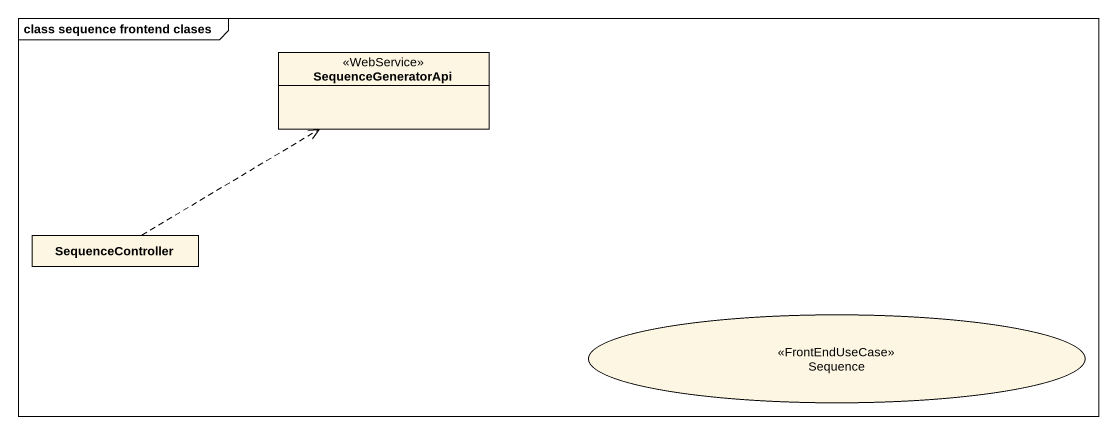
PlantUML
@startuml
mainframe class sequence frontend clases
allowmixing
hide circle
hide empty members
class SequenceGeneratorApi <<WebService>>
class SequenceController
usecase Sequence <<FrontEndUseCase>>
SequenceController .right.> SequenceGeneratorApi
@enduml
